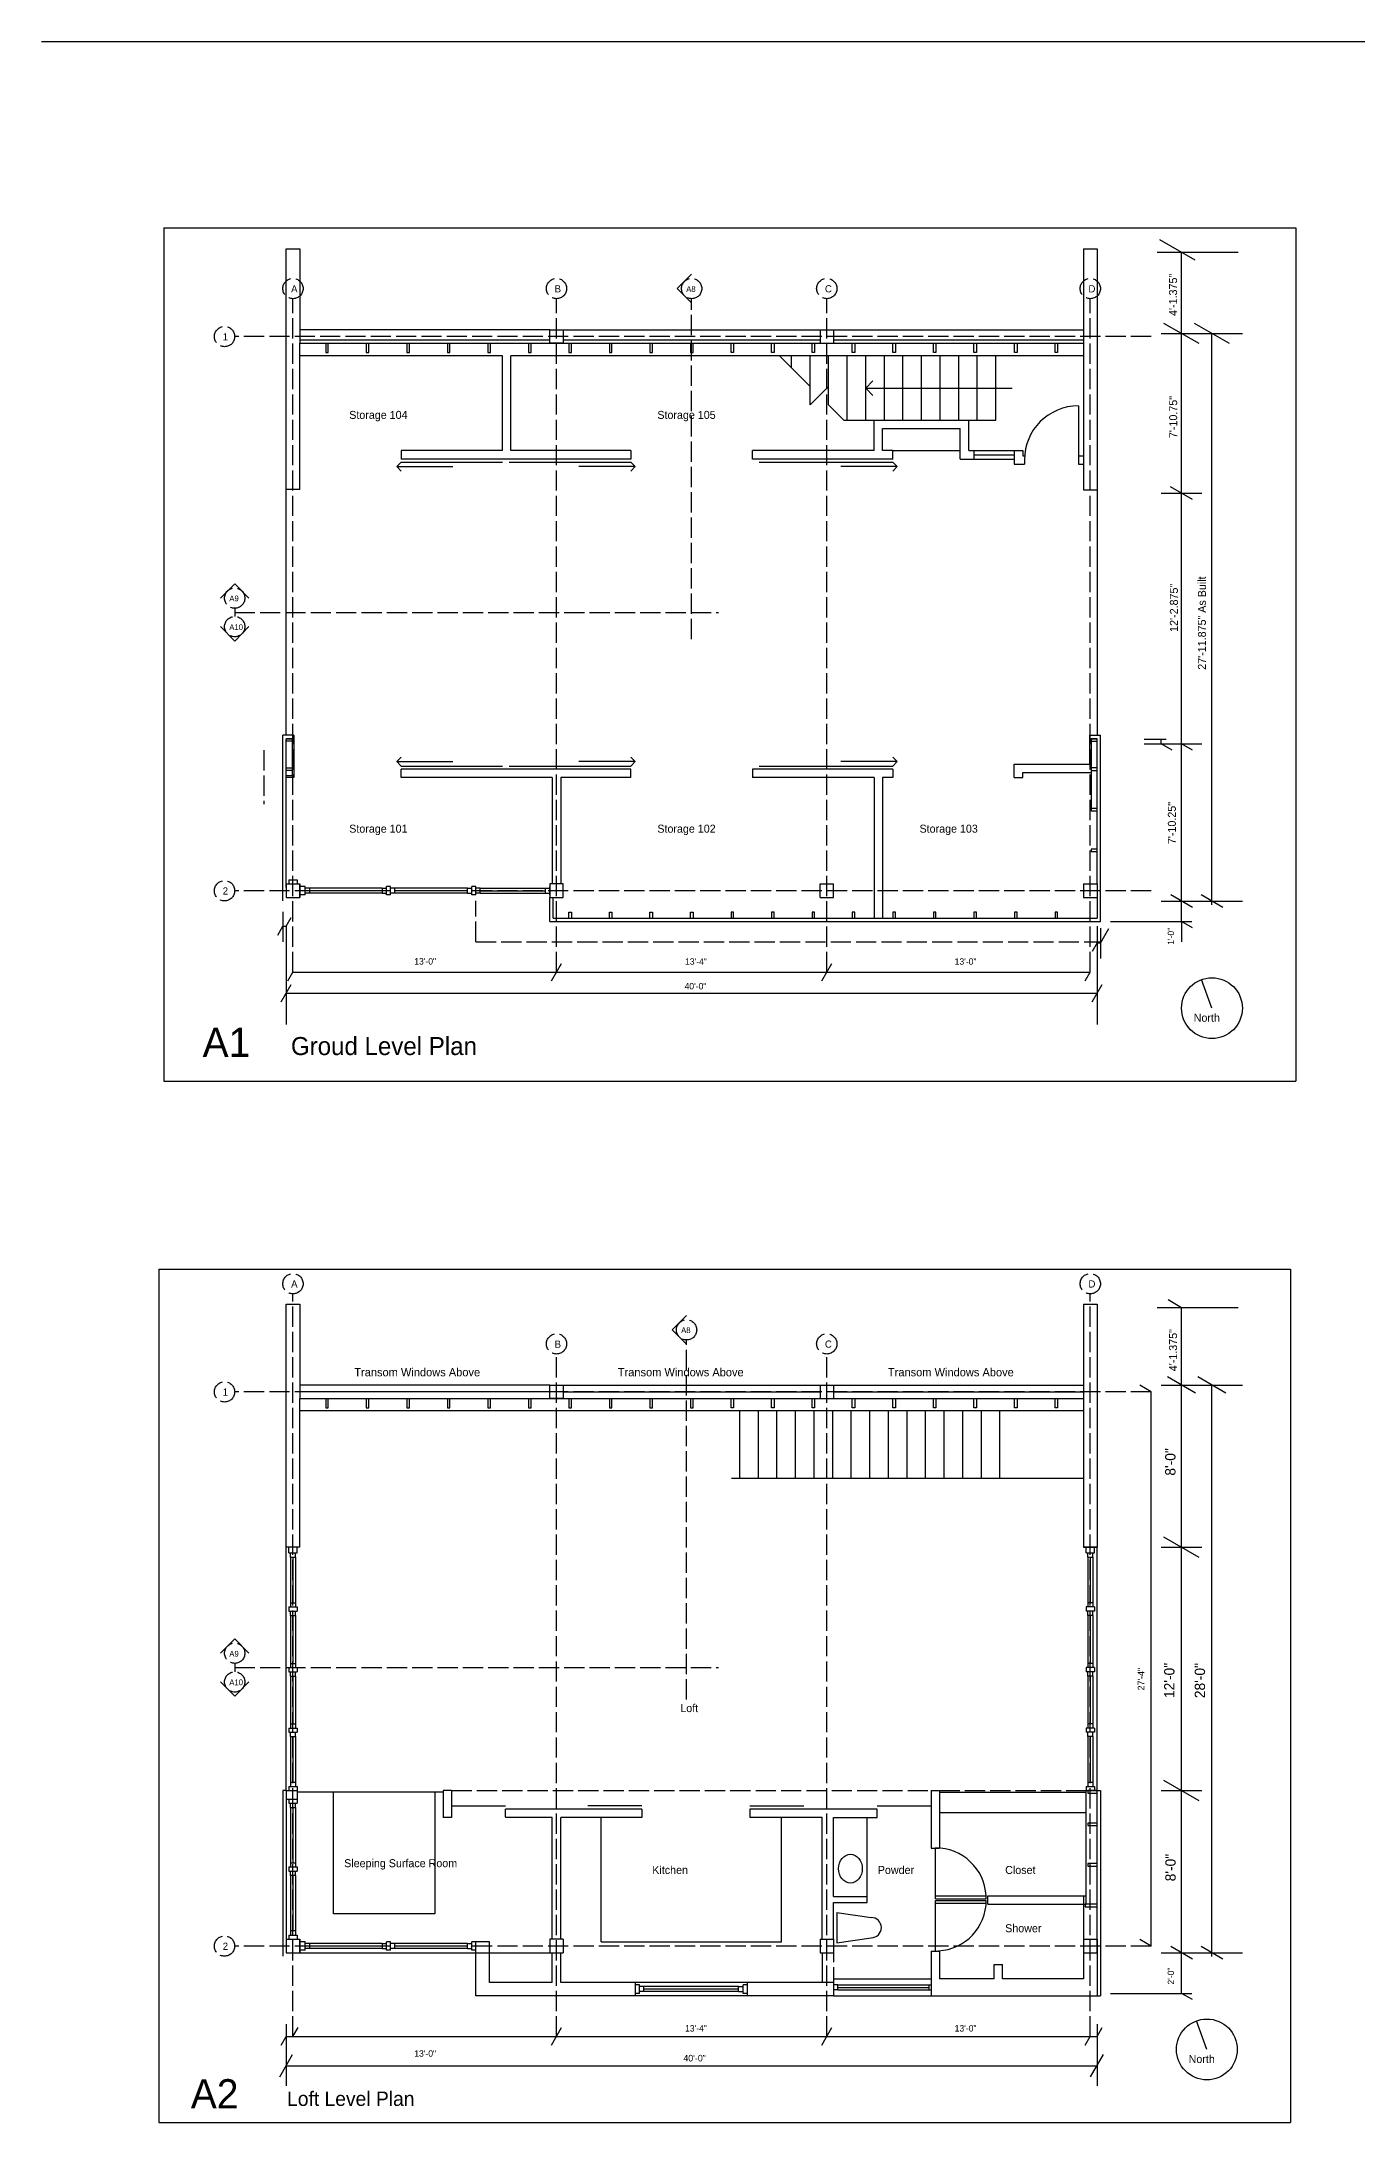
# Model space of a CAD drawing. Header units: inches. Extents: x 1267 to 6358, y -2516 to 3346.
# Drawn here: x 1267 to 2046, y 107 to 1339 of the extents above; entities that cross this region are included whole.
import ezdxf

# ---------------------------------------------------------------- set-up
doc = ezdxf.new("R2010")
doc.units = ezdxf.units.IN
doc.header["$MEASUREMENT"] = 0
doc.linetypes.add('ACAD_ISO02W100', pattern=[15, 12, -3])
for name, color, linetype in [('const', 7, 'Continuous'), ('e1', 7, 'Continuous'), ('e2', 251, 'Continuous'), ('glass', 172, 'Continuous'), ('grid', 252, 'ACAD_ISO02W100'), ('millwork', 254, 'Continuous'), ('soffit', 253, 'ACAD_ISO02W100'), ('stairs', 140, 'Continuous'), ('walls', 7, 'Continuous')]:
    doc.layers.add(name, color=color, linetype=linetype)

msp = doc.modelspace()

# ---------------------------------------------------------------- linework, layer by layer
for p, q in [((1339.8, 1228.4), (1339.8, 723.4)), ((1339.8, 1228.4), (2009.9, 1228.4)), ((2009.9, 1228.4), (2009.9, 723.4)), ((1339.8, 723.4), (2009.9, 723.4)), ((1336.8, 612.1), (1336.8, 107.1)), ((1336.8, 612.1), (2006.9, 612.1)), ((2006.9, 612.1), (2006.9, 107.1)), ((1336.8, 107.1), (2006.9, 107.1))]:
    msp.add_line(p, q)
at = {"layer": 'const'}
for p, q in [((1950.3, 1209.3), (1929.5, 1221.3)), ((1975.9, 1213.9), (1927.9, 1213.9)), ((1942.3, 817.9), (1942.3, 1213.9)), ((1952.7, 1159.9), (1931.9, 1171.9)), ((1970.7, 1159.9), (1949.9, 1171.9)), ((1930.3, 1165.9), (1978.3, 1165.9)), ((1960.3, 827.7), (1960.3, 1165.9)), ((1948.7, 1067.7), (1935.8, 1075.1)), ((1930.3, 1071.4), (1954.3, 1071.4)), ((1920.1, 925.9), (1933.2, 925.9)), ((1930.3, 923), (1930.3, 925.9)), ((1920.1, 923), (1954.3, 923)), ((1936.7, 919.3), (1930.3, 923)), ((1948.7, 919.3), (1942.3, 923)), ((1930.3, 829.9), (1978.3, 829.9)), ((1948.7, 826.2), (1935.9, 833.6)), ((1966.7, 826.2), (1953.9, 833.6)), ((1407.3, 809.9), (1410.3, 815.1)), ((1410.3, 815.1), (1412.3, 815.1)), ((1412.3, 815.1), (1415.3, 820.3)), ((1412.3, 815.1), (1412.3, 757)), ((1892.3, 815.1), (1892.3, 757)), ((1899.1, 813.6), (1894.3, 805.3)), ((1900.3, 817.9), (1948.3, 817.9)), ((1948.7, 814.2), (1942.3, 817.9)), ((1892.3, 805.3), (1889.3, 800.1)), ((1892.3, 805.3), (1894.3, 805.3)), ((1569.3, 782.7), (1575.3, 793.1)), ((1729.3, 782.7), (1735.3, 793.1)), ((1409.3, 770.3), (1415.3, 780.7)), ((1413.3, 782.7), (1416.3, 787.9)), ((1416.3, 787.9), (1888.3, 787.9)), ((1885.3, 782.7), (1888.3, 787.9)), ((1889.3, 770.3), (1895.3, 780.7)), ((1412.3, 775.5), (1892.3, 775.5)), ((1942.3, 589.3), (1934.3, 593.9)), ((1975.9, 589.3), (1927.9, 589.3)), ((1942.3, 183.5), (1942.3, 589.3)), ((1924.3, 539.5), (1917.6, 543.4)), ((1930.3, 543.5), (1978.3, 543.5)), ((1950.6, 538.7), (1934, 548.3)), ((1968.6, 538.7), (1952, 548.3)), ((1960.3, 205.3), (1960.3, 543.5)), ((1924.3, 211.5), (1924.3, 539.5)), ((1930.3, 447.5), (1954.3, 447.5)), ((1952.7, 441.5), (1931.9, 453.5)), ((1952.7, 297.5), (1931.9, 309.5)), ((1930.3, 303.5), (1954.3, 303.5)), ((1924.3, 211.5), (1917.6, 215.4)), ((1948.7, 203.8), (1935.9, 211.2)), ((1966.7, 203.8), (1953.9, 211.2)), ((1930.3, 207.5), (1978.3, 207.5)), ((1900.3, 183.5), (1948.3, 183.5)), ((1948.7, 179.8), (1942.3, 183.5)), ((1412.3, 165.3), (1412.3, 128.7)), ((1416.3, 158), (1419.3, 163.2)), ((1569.3, 152.8), (1575.3, 163.2)), ((1729.3, 152.8), (1735.3, 163.2)), ((1892.3, 165.3), (1892.3, 128.7)), ((1892.3, 158), (1895.3, 163.2)), ((1409.3, 152.8), (1412.3, 158)), ((1412.3, 158), (1892.3, 158)), ((1885.3, 152.8), (1888.3, 158)), ((1408.5, 134.1), (1416.1, 147.4)), ((1412.3, 140.7), (1892.3, 140.7)), ((1888.5, 134.1), (1896.1, 147.4))]:
    msp.add_line(p, q, dxfattribs=at)
at = {"layer": 'e1'}
for p, q in [((1267.5, 1338.7), (6357.7, 1338.7)), ((1942.3, 817.9), (1942.3, 815.7)), ((1942.3, 817.9), (1942.3, 805.9)), ((1412.3, 303.5), (1412.3, 447.5)), ((1892.3, 303.5), (1892.3, 447.5)), ((1410.3, 303.5), (1410.3, 205.5)), ((1412.3, 303.5), (1410.3, 303.5)), ((1892.3, 303.5), (1894.3, 303.5)), ((1894.3, 303.5), (1894.3, 182)), ((1738.3, 231.4), (1738.3, 213.4)), ((1738.3, 231.4), (1758.6, 228.4)), ((1738.3, 213.4), (1758.6, 216.4)), ((1736.3, 199), (1736.3, 182)), ((1892.3, 207.5), (1892.3, 182)), ((1831.3, 192), (1799.1, 192)), ((1884.3, 192), (1836.3, 192)), ((1736.3, 182), (1894.3, 182))]:
    msp.add_line(p, q, dxfattribs=at)
for centre in [(1960.3, 766.6), (1957.3, 150.3)]:
    msp.add_circle(centre, 18, dxfattribs=at)
for centre, radius, start, end in [((1796.7, 239.6), 30, 3.3123, 90.1293), ((1796.7, 238.6), 30, 273.3123, 359.8707), ((1758.6, 222.4), 6, 270, 90)]:
    msp.add_arc(centre, radius, start, end, dxfattribs=at)
msp.add_ellipse((1746.3, 257.3), major_axis=(0, -8.5), ratio=0.823529, dxfattribs=at)
at = {"layer": 'e2'}
for p, q in [((1568.3, 1168.1), (1420.3, 1168.1)), ((1576.3, 1168.1), (1728.3, 1168.1)), ((1736.3, 1168.1), (1884.3, 1168.1)), ((1412.3, 928.1), (1412.3, 1073.6)), ((1892.3, 1073.3), (1892.3, 928.1)), ((1568.3, 543.5), (1420.3, 543.5)), ((1576.3, 543.5), (1728.3, 543.5)), ((1736.3, 543.5), (1884.3, 543.5)), ((1412.3, 298.5), (1412.3, 215.5)), ((1440.3, 230.5), (1440.3, 302.5)), ((1500.3, 302.5), (1500.3, 230.5)), ((1500.3, 230.5), (1440.3, 230.5)), ((1420.3, 207.5), (1568.3, 207.5))]:
    msp.add_line(p, q, dxfattribs=at)
at = {"layer": 'glass'}
for p, q in [((1819.3, 1094.1), (1843.3, 1094.1)), ((1469.1, 837.6), (1426, 837.6)), ((1519.6, 837.6), (1476.6, 837.6)), ((1527.1, 837.6), (1565.8, 837.6)), ((1469.1, 834.6), (1426, 834.6)), ((1519.6, 834.6), (1476.6, 834.6)), ((1527.1, 834.6), (1565.8, 834.6)), ((1414.8, 441.7), (1414.8, 414.7)), ((1417.8, 441.7), (1417.8, 414.7)), ((1886.8, 441.7), (1886.8, 414.7)), ((1889.8, 441.7), (1889.8, 414.7)), ((1414.8, 407.2), (1414.8, 378.8)), ((1417.8, 407.2), (1417.8, 378.8)), ((1886.8, 407.2), (1886.8, 378.8)), ((1889.8, 407.2), (1889.8, 378.8)), ((1414.8, 371.3), (1414.8, 343)), ((1417.8, 371.3), (1417.8, 343)), ((1886.8, 371.3), (1886.8, 343)), ((1889.8, 371.3), (1889.8, 343)), ((1414.8, 335.5), (1414.8, 308.5)), ((1417.8, 335.5), (1417.8, 308.5)), ((1886.8, 335.5), (1886.8, 308.5)), ((1889.8, 335.5), (1889.8, 308.5)), ((1414.8, 293.5), (1414.8, 260.8)), ((1417.8, 293.5), (1417.8, 260.8)), ((1414.8, 253.3), (1414.8, 220.5)), ((1417.8, 253.3), (1417.8, 220.5)), ((1469.1, 213), (1426, 213)), ((1469.1, 210), (1426, 210)), ((1519.6, 213), (1476.6, 213)), ((1519.6, 210), (1476.6, 210)), ((1685.3, 190), (1619, 190)), ((1680, 187.5), (1624, 187.5)), ((1738.8, 188.5), (1792.9, 188.5)), ((1738.8, 185.5), (1792.9, 185.5)), ((1685.3, 182), (1619, 182)), ((1680, 184.5), (1624, 184.5))]:
    msp.add_line(p, q, dxfattribs=at)
at = {"layer": 'grid'}
for p, q in [((1416.3, 787.9), (1416.3, 1186.5)), ((1572.3, 787.9), (1572.3, 1186.5)), ((1652.3, 985), (1652.3, 1186.5)), ((1732.3, 787.9), (1732.3, 1186.5)), ((1888.3, 787.9), (1888.3, 1186.5)), ((1924.3, 1164.1), (1381.8, 1164.1)), ((1381.8, 1003.3), (1381.8, 998.4)), ((1381.8, 1000.8), (1668.1, 1000.8)), ((1924.3, 836.1), (1381.8, 836.1)), ((1416.3, 158), (1416.3, 597.5)), ((1888.3, 158), (1888.3, 597.5)), ((1649.3, 357.4), (1649.3, 570.2)), ((1572.3, 158), (1572.3, 561.9)), ((1732.3, 158), (1732.3, 561.9)), ((1924.3, 539.5), (1381.8, 539.5)), ((1381.8, 378.8), (1381.8, 373.8)), ((1381.8, 376.3), (1668.1, 376.3)), ((1924.3, 211.5), (1381.8, 211.5))]:
    msp.add_line(p, q, dxfattribs=at)
for centre in [(1416.3, 1192.5), (1572.3, 1192.5), (1652.3, 1192.5), (1732.3, 1192.5), (1888.3, 1192.5), (1375.8, 1164.1), (1381.8, 1009.3), (1381.8, 992.4), (1375.8, 836.1), (1416.3, 603.5), (1888.3, 603.5), (1649.3, 576.2), (1572.3, 567.9), (1732.3, 567.9), (1375.8, 539.5), (1381.8, 384.8), (1381.8, 367.8), (1375.8, 211.5)]:
    msp.add_circle(centre, 6, dxfattribs=at)
at = {"layer": 'millwork'}
for p, q in [((1881.3, 1123.1), (1881.3, 1091.1)), ((1771.3, 1096.6), (1811.3, 1096.6)), ((1819.3, 1096.6), (1843.3, 1096.6)), ((1480.3, 1089.8), (1540.3, 1089.8)), ((1544.3, 1089.8), (1616.3, 1089.8)), ((1692.3, 1089.8), (1771.3, 1089.8)), ((1819.3, 1091.6), (1843.3, 1091.6)), ((1480.3, 909.9), (1540.3, 909.9)), ((1544.3, 909.9), (1616.3, 909.9)), ((1692.3, 909.9), (1771.3, 909.9)), ((1469.1, 836.1), (1426, 836.1)), ((1519.6, 836.1), (1476.6, 836.1)), ((1527.1, 836.1), (1565.8, 836.1)), ((1416.3, 441.7), (1416.3, 414.7)), ((1888.3, 441.7), (1888.3, 414.7)), ((1416.3, 407.2), (1416.3, 378.8)), ((1888.3, 407.2), (1888.3, 378.8)), ((1416.3, 371.3), (1416.3, 343)), ((1888.3, 371.3), (1888.3, 343)), ((1416.3, 335.5), (1416.3, 308.5)), ((1888.3, 335.5), (1888.3, 308.5)), ((1505.2, 302.5), (1418.5, 302.5)), ((1799.1, 302.5), (1885.8, 302.5)), ((1416.3, 293.5), (1416.3, 260.8)), ((1510.7, 294.5), (1542.2, 294.5)), ((1622.8, 294.5), (1590.8, 294.5)), ((1598.8, 214), (1598.8, 287.5)), ((1686.8, 294.5), (1718.8, 294.5)), ((1705.5, 214), (1705.5, 287.5)), ((1756.3, 239), (1756.3, 287.5)), ((1762.1, 294.5), (1793.6, 294.5)), ((1799.1, 290.5), (1885.8, 290.5)), ((1796.6, 241.3), (1796.6, 269.5)), ((1416.3, 253.3), (1416.3, 220.5)), ((1796.6, 241.3), (1826.6, 241.3)), ((1796.6, 239.5), (1796.6, 241.3)), ((1796.6, 239.5), (1826.6, 239.5)), ((1796.6, 208.5), (1796.6, 238.5)), ((1796.6, 238.5), (1826.6, 238.5)), ((1796.6, 236.8), (1826.6, 236.8)), ((1826.6, 239.5), (1826.6, 241.3)), ((1826.6, 236.8), (1826.6, 238.5)), ((1469.1, 211.5), (1426, 211.5)), ((1519.6, 211.5), (1476.6, 211.5)), ((1598.8, 214), (1705.5, 214)), ((1680, 186), (1624, 186)), ((1736.3, 192), (1794.1, 192)), ((1738.8, 187), (1792.9, 187))]:
    msp.add_line(p, q, dxfattribs=at)
msp.add_arc((1881.3, 1091.1), 32, 90, 180, dxfattribs=at)
at = {"layer": 'soffit'}
for p, q in [((1399, 919.3), (1399, 887.3)), ((1524.6, 805.9), (1524.6, 830.1)), ((1524.6, 805.9), (1894.3, 805.9)), ((1510.2, 303.5), (1794.1, 303.5)), ((1799.1, 303.5), (1885.8, 303.5))]:
    msp.add_line(p, q, dxfattribs=at)
at = {"layer": 'stairs'}
for p, q in [((1722.4, 1134.6), (1704.4, 1152.6)), ((1711.4, 1145.6), (1711.4, 1152.6)), ((1722.4, 1123.6), (1722.4, 1152.6)), ((1733.4, 1123.6), (1733.4, 1152.6)), ((1744.4, 1114.6), (1744.4, 1152.6)), ((1755.4, 1114.6), (1755.4, 1152.6)), ((1766.4, 1114.6), (1766.4, 1152.6)), ((1777.4, 1114.6), (1777.4, 1152.6)), ((1788.4, 1114.6), (1788.4, 1152.6)), ((1799.4, 1114.6), (1799.4, 1152.6)), ((1810.4, 1114.6), (1810.4, 1152.6)), ((1821.4, 1114.6), (1821.4, 1152.6)), ((1832.4, 1114.6), (1832.4, 1152.6)), ((1722.4, 1123.6), (1733.4, 1134.6)), ((1755.4, 1133.6), (1759.6, 1137.8)), ((1755.4, 1133.6), (1842.1, 1133.6)), ((1755.4, 1133.6), (1759.6, 1129.3)), ((1742.4, 1114.6), (1733.4, 1123.6)), ((1742.4, 1114.6), (1760.3, 1114.6)), ((1816.3, 1114.6), (1832.4, 1114.6)), ((1477.7, 1087.1), (1480.3, 1089.8)), ((1477.7, 1087.1), (1480.3, 1084.5)), ((1477.7, 1087.1), (1511, 1087.1)), ((1618.9, 1087.1), (1585.6, 1087.1)), ((1618.9, 1087.1), (1616.3, 1089.8)), ((1618.9, 1087.1), (1616.3, 1084.5)), ((1773.9, 1087.1), (1740.6, 1087.1)), ((1773.9, 1087.1), (1771.3, 1089.8)), ((1773.9, 1087.1), (1771.3, 1084.5)), ((1477.7, 912.5), (1480.3, 915.2)), ((1477.7, 912.5), (1480.3, 909.9)), ((1477.7, 912.5), (1511, 912.5)), ((1618.9, 912.5), (1585.6, 912.5)), ((1618.9, 912.5), (1616.3, 915.2)), ((1618.9, 912.5), (1616.3, 909.9)), ((1773.9, 912.5), (1740.6, 912.5)), ((1773.9, 912.5), (1771.3, 915.2)), ((1773.9, 912.5), (1771.3, 909.9)), ((1680.8, 488.5), (1680.8, 528.5)), ((1691.8, 488.5), (1691.8, 528.5)), ((1702.8, 488.5), (1702.8, 528.5)), ((1713.8, 488.5), (1713.8, 528.5)), ((1724.8, 488.5), (1724.8, 528.5)), ((1735.8, 488.5), (1735.8, 528.5)), ((1746.8, 488.5), (1746.8, 528.5)), ((1757.8, 488.5), (1757.8, 528.5)), ((1768.8, 488.5), (1768.8, 528.5)), ((1779.8, 488.5), (1779.8, 528.5)), ((1790.8, 488.5), (1790.8, 528.5)), ((1801.8, 488.5), (1801.8, 528.5)), ((1812.8, 488.5), (1812.8, 528.5)), ((1823.8, 488.5), (1823.8, 528.5)), ((1834.8, 488.5), (1834.8, 528.5)), ((1675.8, 488.5), (1884.3, 488.5))]:
    msp.add_line(p, q, dxfattribs=at)
at = {"layer": 'walls'}
for p, q in [((1412.3, 1073.6), (1412.3, 1216.1)), ((1412.3, 1216.1), (1420.3, 1216.1)), ((1420.3, 1216.1), (1420.3, 1168.1)), ((1884.3, 1216.1), (1884.3, 1168.1)), ((1884.3, 1216.1), (1892.3, 1216.1)), ((1892.3, 1216.1), (1892.3, 1073.3)), ((1652.3, 1201), (1643.8, 1192.5)), ((1652.3, 1184), (1643.8, 1192.5)), ((1420.3, 1168.1), (1420.3, 1160.1)), ((1420.3, 1162.1), (1568.3, 1162.1)), ((1420.3, 1073.6), (1420.3, 1160.1)), ((1420.3, 1160.1), (1884.3, 1160.1)), ((1568.3, 1168.1), (1576.3, 1168.1)), ((1568.3, 1160.1), (1568.3, 1168.1)), ((1576.3, 1160.1), (1568.3, 1160.1)), ((1576.3, 1168.1), (1576.3, 1160.1)), ((1576.3, 1162.1), (1728.3, 1162.1)), ((1728.3, 1168.1), (1736.3, 1168.1)), ((1728.3, 1168.1), (1728.3, 1160.1)), ((1728.3, 1160.1), (1736.3, 1160.1)), ((1736.3, 1168.1), (1736.3, 1160.1)), ((1736.3, 1162.1), (1884.3, 1162.1)), ((1884.3, 1168.1), (1884.3, 1160.1)), ((1884.3, 1160.1), (1884.3, 1073.3)), ((1540.3, 1152.6), (1420.3, 1152.6)), ((1540.3, 1096.6), (1540.3, 1152.6)), ((1545.3, 1096.6), (1545.3, 1152.6)), ((1884.3, 1152.6), (1545.3, 1152.6)), ((1760.3, 1114.6), (1816.3, 1114.6)), ((1760.3, 1096.6), (1760.3, 1114.6)), ((1765.3, 1109.6), (1811.3, 1109.6)), ((1765.3, 1096.6), (1765.3, 1109.6)), ((1811.3, 1091.6), (1811.3, 1109.6)), ((1816.3, 1096.6), (1816.3, 1114.6)), ((1540.3, 1096.6), (1480.3, 1096.6)), ((1480.3, 1096.6), (1480.3, 1091.6)), ((1616.3, 1096.6), (1545.3, 1096.6)), ((1616.3, 1096.6), (1616.3, 1091.6)), ((1760.3, 1096.6), (1688.3, 1096.6)), ((1688.3, 1091.6), (1688.3, 1096.6)), ((1771.3, 1096.6), (1765.3, 1096.6)), ((1771.3, 1091.6), (1771.3, 1096.6)), ((1816.3, 1096.6), (1819.3, 1096.6)), ((1819.3, 1096.6), (1819.3, 1091.6)), ((1843.3, 1096.6), (1848.3, 1096.6)), ((1843.3, 1096.6), (1843.3, 1088.6)), ((1848.3, 1096.6), (1848.3, 1093.6)), ((1616.3, 1091.6), (1480.3, 1091.6)), ((1771.3, 1091.6), (1688.3, 1091.6)), ((1811.3, 1091.6), (1819.3, 1091.6)), ((1843.3, 1088.6), (1849.3, 1088.6)), ((1848.3, 1093.6), (1849.3, 1093.6)), ((1849.3, 1091.6), (1849.3, 1088.6)), ((1881.3, 1093.6), (1884.3, 1093.6)), ((1881.3, 1093.6), (1881.3, 1088.6)), ((1881.3, 1088.6), (1884.3, 1088.6)), ((1420.3, 1073.6), (1412.3, 1073.6)), ((1884.3, 1073.3), (1892.3, 1073.3)), ((1373.3, 1009.3), (1381.8, 1017.8)), ((1390.2, 1009.3), (1381.8, 1017.8)), ((1373.3, 992.4), (1381.8, 983.9)), ((1390.2, 992.4), (1381.8, 983.9)), ((1410.3, 830.1), (1410.3, 928.1)), ((1416.8, 928.1), (1410.3, 928.1)), ((1412.3, 838.1), (1412.3, 926.1)), ((1416.8, 926.1), (1412.3, 926.1)), ((1415.8, 924.6), (1415.8, 904.1)), ((1416.8, 928.1), (1416.8, 903.1)), ((1887.8, 928.1), (1887.8, 911.1)), ((1887.8, 928.1), (1894.3, 928.1)), ((1887.8, 926.1), (1892.3, 926.1)), ((1888.8, 924.6), (1888.8, 884.8)), ((1892.3, 840.1), (1892.3, 926.1)), ((1894.3, 817.9), (1894.3, 928.1)), ((1415.8, 904.1), (1412.3, 904.1)), ((1416.8, 903.1), (1412.3, 903.1)), ((1616.3, 908.1), (1480.3, 908.1)), ((1480.3, 903.1), (1480.3, 908.1)), ((1569.8, 903.1), (1480.3, 903.1)), ((1569.8, 903.1), (1569.8, 840.1)), ((1574.8, 903.1), (1574.8, 840.1)), ((1616.3, 903.1), (1574.8, 903.1)), ((1616.3, 903.1), (1616.3, 908.1)), ((1771.3, 908.1), (1688.3, 908.1)), ((1688.3, 908.1), (1688.3, 903.1)), ((1760.3, 903.1), (1688.3, 903.1)), ((1760.3, 903.1), (1760.3, 819.9)), ((1765.3, 903.1), (1765.3, 819.9)), ((1771.3, 903.1), (1765.3, 903.1)), ((1771.3, 908.1), (1771.3, 903.1)), ((1843.3, 911.1), (1887.8, 911.1)), ((1843.3, 903.1), (1843.3, 911.1)), ((1843.3, 903.1), (1848.3, 903.1)), ((1848.3, 906.1), (1888.8, 906.1)), ((1848.3, 906.1), (1849.3, 906.1)), ((1848.3, 903.1), (1848.3, 906.1)), ((1881.3, 911.1), (1884.3, 911.1)), ((1412.3, 840.1), (1412.3, 832.1)), ((1412.3, 840.1), (1420.3, 840.1)), ((1412.3, 840.1), (1412.3, 832.1)), ((1412.3, 840.1), (1420.3, 840.1)), ((1413.8, 842.6), (1418.8, 842.6)), ((1413.8, 842.6), (1413.8, 840.1)), ((1418.8, 842.6), (1418.8, 840.1)), ((1420.3, 840.1), (1420.3, 832.1)), ((1420.3, 840.1), (1420.3, 832.1)), ((1420.3, 832.1), (1420.3, 840.1)), ((1423.5, 838.6), (1420.3, 838.6)), ((1423.5, 833.6), (1423.5, 838.6)), ((1426, 837.6), (1423.5, 837.6)), ((1426, 837.6), (1426, 834.6)), ((1469.1, 837.6), (1471.6, 837.6)), ((1469.1, 837.6), (1469.1, 834.6)), ((1471.6, 833.6), (1471.6, 838.6)), ((1474.1, 838.6), (1471.6, 838.6)), ((1474.1, 833.6), (1474.1, 838.6)), ((1476.6, 837.6), (1474.1, 837.6)), ((1476.6, 834.6), (1476.6, 837.6)), ((1519.6, 837.6), (1522.1, 837.6)), ((1519.6, 834.6), (1519.6, 837.6)), ((1522.1, 833.6), (1522.1, 838.6)), ((1524.6, 838.6), (1522.1, 838.6)), ((1524.6, 833.6), (1524.6, 838.6)), ((1524.6, 833.6), (1524.6, 838.6)), ((1527.1, 837.6), (1524.6, 837.6)), ((1527.1, 834.6), (1527.1, 837.6)), ((1565.8, 837.6), (1568.3, 837.6)), ((1565.8, 834.6), (1565.8, 837.6)), ((1576.3, 840.1), (1568.3, 840.1)), ((1568.3, 840.1), (1568.3, 832.1)), ((1568.3, 833.6), (1568.3, 838.6)), ((1576.3, 832.1), (1576.3, 840.1)), ((1728.3, 832.1), (1728.3, 840.1)), ((1728.3, 840.1), (1736.3, 840.1)), ((1736.3, 832.1), (1736.3, 840.1)), ((1884.3, 840.1), (1884.3, 832.1)), ((1884.3, 840.1), (1892.3, 840.1)), ((1892.3, 840.1), (1892.3, 819.9)), ((1412.3, 832.1), (1420.3, 832.1)), ((1412.3, 832.1), (1420.3, 832.1)), ((1423.5, 833.6), (1420.3, 833.6)), ((1426, 834.6), (1423.5, 834.6)), ((1469.1, 834.6), (1471.6, 834.6)), ((1474.1, 833.6), (1471.6, 833.6)), ((1476.6, 834.6), (1474.1, 834.6)), ((1519.6, 834.6), (1522.1, 834.6)), ((1524.6, 833.6), (1522.1, 833.6)), ((1527.1, 834.6), (1524.6, 834.6)), ((1565.8, 834.6), (1568.3, 834.6)), ((1568.3, 832.1), (1576.3, 832.1)), ((1568.3, 817.9), (1568.3, 832.1)), ((1570.3, 819.9), (1570.3, 832.1)), ((1728.3, 832.1), (1736.3, 832.1)), ((1884.3, 832.1), (1892.3, 832.1)), ((1410.3, 823.7), (1410.3, 805.8)), ((1568.3, 817.9), (1894.3, 817.9)), ((1570.3, 819.9), (1892.3, 819.9)), ((1894.3, 813.9), (1894.3, 796)), ((1960.3, 766.6), (1954.1, 783.5)), ((1412.3, 447.5), (1412.3, 591.5)), ((1412.3, 591.5), (1420.3, 591.5)), ((1420.3, 591.5), (1420.3, 535.5)), ((1884.3, 591.5), (1884.3, 535.5)), ((1884.3, 591.5), (1892.3, 591.5)), ((1892.3, 591.5), (1892.3, 447.5)), ((1649.3, 584.7), (1640.8, 576.2)), ((1649.3, 567.7), (1640.8, 576.2)), ((1568.3, 543.5), (1576.3, 543.5)), ((1568.3, 535.5), (1568.3, 543.5)), ((1576.3, 543.5), (1576.3, 535.5)), ((1728.3, 543.5), (1728.3, 535.5)), ((1728.3, 543.5), (1736.3, 543.5)), ((1736.3, 543.5), (1736.3, 535.5)), ((1568.3, 539.5), (1420.3, 539.5)), ((1420.3, 535.5), (1884.3, 535.5)), ((1420.3, 447.5), (1420.3, 535.5)), ((1576.3, 535.5), (1568.3, 535.5)), ((1576.3, 535.5), (1568.3, 535.5)), ((1576.3, 539.5), (1728.3, 539.5)), ((1728.3, 535.5), (1736.3, 535.5)), ((1728.3, 535.5), (1736.3, 535.5)), ((1736.3, 539.5), (1884.3, 539.5)), ((1884.3, 535.5), (1884.3, 447.5)), ((1420.3, 528.5), (1884.3, 528.5)), ((1420.3, 447.5), (1412.3, 447.5)), ((1413.8, 444.2), (1413.8, 447.5)), ((1413.8, 444.2), (1418.8, 444.2)), ((1414.8, 441.7), (1414.8, 444.2)), ((1417.8, 441.7), (1417.8, 444.2)), ((1418.8, 444.2), (1418.8, 447.5)), ((1892.3, 447.5), (1884.3, 447.5)), ((1884.3, 447.5), (1892.3, 447.5)), ((1885.8, 444.2), (1885.8, 447.5)), ((1885.8, 447.5), (1890.8, 447.5)), ((1885.8, 444.2), (1890.8, 444.2)), ((1886.8, 441.7), (1886.8, 444.2)), ((1889.8, 441.7), (1889.8, 444.2)), ((1890.8, 444.2), (1890.8, 447.5)), ((1414.8, 441.7), (1417.8, 441.7)), ((1886.8, 441.7), (1889.8, 441.7)), ((1413.8, 412.2), (1413.8, 409.7)), ((1413.8, 412.2), (1418.8, 412.2)), ((1413.8, 409.7), (1418.8, 409.7)), ((1414.8, 414.7), (1417.8, 414.7)), ((1414.8, 414.7), (1414.8, 412.2)), ((1414.8, 407.2), (1414.8, 409.7)), ((1414.8, 407.2), (1417.8, 407.2)), ((1417.8, 414.7), (1417.8, 412.2)), ((1417.8, 407.2), (1417.8, 409.7)), ((1418.8, 412.2), (1418.8, 409.7)), ((1885.8, 412.2), (1885.8, 409.7)), ((1890.8, 412.2), (1885.8, 412.2)), ((1890.8, 409.7), (1885.8, 409.7)), ((1886.8, 414.7), (1886.8, 412.2)), ((1889.8, 414.7), (1886.8, 414.7)), ((1886.8, 407.2), (1886.8, 409.7)), ((1889.8, 407.2), (1886.8, 407.2)), ((1889.8, 414.7), (1889.8, 412.2)), ((1889.8, 407.2), (1889.8, 409.7)), ((1890.8, 412.2), (1890.8, 409.7)), ((1373.3, 384.8), (1381.8, 393.3)), ((1390.2, 384.8), (1381.8, 393.3)), ((1413.8, 376.3), (1413.8, 373.8)), ((1413.8, 376.3), (1418.8, 376.3)), ((1413.8, 373.8), (1418.8, 373.8)), ((1414.8, 378.8), (1417.8, 378.8)), ((1414.8, 378.8), (1414.8, 376.3)), ((1414.8, 371.3), (1414.8, 373.8)), ((1414.8, 371.3), (1417.8, 371.3)), ((1417.8, 378.8), (1417.8, 376.3)), ((1417.8, 371.3), (1417.8, 373.8)), ((1418.8, 376.3), (1418.8, 373.8)), ((1890.8, 376.3), (1885.8, 376.3)), ((1885.8, 376.3), (1885.8, 373.8)), ((1890.8, 373.8), (1885.8, 373.8)), ((1886.8, 378.8), (1886.8, 376.3)), ((1889.8, 378.8), (1886.8, 378.8)), ((1886.8, 371.3), (1886.8, 373.8)), ((1889.8, 371.3), (1886.8, 371.3)), ((1889.8, 378.8), (1889.8, 376.3)), ((1889.8, 371.3), (1889.8, 373.8)), ((1890.8, 376.3), (1890.8, 373.8)), ((1373.3, 367.8), (1381.8, 359.3)), ((1390.2, 367.8), (1381.8, 359.3)), ((1413.8, 340.5), (1413.8, 338)), ((1413.8, 340.5), (1418.8, 340.5)), ((1413.8, 338), (1418.8, 338)), ((1414.8, 343), (1417.8, 343)), ((1414.8, 343), (1414.8, 340.5)), ((1414.8, 335.5), (1414.8, 338)), ((1414.8, 335.5), (1417.8, 335.5)), ((1417.8, 343), (1417.8, 340.5)), ((1417.8, 335.5), (1417.8, 338)), ((1418.8, 340.5), (1418.8, 338)), ((1885.8, 340.5), (1885.8, 338)), ((1890.8, 340.5), (1885.8, 340.5)), ((1890.8, 338), (1885.8, 338)), ((1889.8, 343), (1886.8, 343)), ((1886.8, 343), (1886.8, 340.5)), ((1886.8, 335.5), (1886.8, 338)), ((1889.8, 335.5), (1886.8, 335.5)), ((1889.8, 343), (1889.8, 340.5)), ((1889.8, 335.5), (1889.8, 338)), ((1890.8, 340.5), (1890.8, 338)), ((1414.8, 308.5), (1414.8, 306)), ((1414.8, 308.5), (1417.8, 308.5)), ((1417.8, 308.5), (1417.8, 306)), ((1886.8, 308.5), (1889.8, 308.5)), ((1886.8, 308.5), (1886.8, 306)), ((1889.8, 308.5), (1889.8, 306)), ((1412.3, 303.5), (1412.3, 298.5)), ((1412.3, 303.5), (1418.8, 303.5)), ((1412.3, 298.5), (1418.8, 298.5)), ((1413.8, 306), (1413.8, 303.5)), ((1413.8, 306), (1418.8, 306)), ((1413.8, 298.5), (1413.8, 296)), ((1413.8, 296), (1418.8, 296)), ((1414.8, 293.5), (1414.8, 296)), ((1417.8, 293.5), (1417.8, 296)), ((1418.8, 306), (1418.8, 296)), ((1505.2, 303.5), (1505.2, 287.5)), ((1510.2, 303.5), (1505.2, 303.5)), ((1510.2, 303.5), (1510.2, 287.5)), ((1794.1, 303.5), (1794.1, 269.5)), ((1794.1, 303.5), (1799.1, 303.5)), ((1799.1, 303.5), (1799.1, 269.5)), ((1885.8, 306), (1885.8, 303.5)), ((1885.8, 306), (1890.8, 306)), ((1885.8, 303.5), (1892.3, 303.5)), ((1885.8, 236.3), (1885.8, 303.5)), ((1886.8, 303.5), (1892.3, 303.5)), ((1890.8, 306), (1890.8, 303.5)), ((1892.3, 207.5), (1892.3, 303.5)), ((1414.8, 293.5), (1417.8, 293.5)), ((1510.2, 287.5), (1505.2, 287.5)), ((1622.8, 292.5), (1542.2, 292.5)), ((1542.2, 287.9), (1542.2, 292.5)), ((1542.2, 287.9), (1542.2, 287.5)), ((1569.8, 287.5), (1542.2, 287.5)), ((1569.8, 215.5), (1569.8, 287.5)), ((1622.8, 287.5), (1574.8, 287.5)), ((1574.8, 215.5), (1574.8, 287.5)), ((1622.8, 292.5), (1622.8, 287.5)), ((1762.1, 292.5), (1686.8, 292.5)), ((1686.8, 292.5), (1686.8, 287.5)), ((1729.5, 287.5), (1686.8, 287.5)), ((1729.5, 215.5), (1729.5, 287.5)), ((1736.3, 287.5), (1762.1, 287.5)), ((1736.3, 240.8), (1736.3, 287.5)), ((1762.1, 287.5), (1762.1, 292.5)), ((1414.8, 260.8), (1417.8, 260.8)), ((1414.8, 260.8), (1414.8, 258.3)), ((1417.8, 260.8), (1417.8, 258.3)), ((1794.1, 269.5), (1799.1, 269.5)), ((1413.8, 258.3), (1413.8, 255.8)), ((1413.8, 258.3), (1418.8, 258.3)), ((1413.8, 255.8), (1418.8, 255.8)), ((1414.8, 253.3), (1414.8, 255.8)), ((1417.8, 253.3), (1414.8, 253.3)), ((1417.8, 253.3), (1417.8, 255.8)), ((1418.8, 258.3), (1418.8, 255.8)), ((1736.3, 240.8), (1756.3, 240.8)), ((1736.3, 215.5), (1736.3, 237.3)), ((1736.3, 237.3), (1756.3, 237.3)), ((1756.3, 237.3), (1756.3, 240.8)), ((1827.6, 241.3), (1885.8, 241.3)), ((1827.6, 236.3), (1827.6, 241.3)), ((1827.6, 236.3), (1885.8, 236.3)), ((1884.3, 241.5), (1884.3, 192)), ((1412.3, 215.5), (1412.3, 207.5)), ((1412.3, 215.5), (1420.3, 215.5)), ((1413.8, 218), (1413.8, 215.5)), ((1413.8, 218), (1418.8, 218)), ((1414.8, 220.5), (1414.8, 218)), ((1417.8, 220.5), (1414.8, 220.5)), ((1417.8, 220.5), (1417.8, 218)), ((1418.8, 218), (1418.8, 215.5)), ((1420.3, 207.5), (1420.3, 215.5)), ((1420.3, 215.5), (1420.3, 207.5)), ((1423.5, 214), (1420.3, 214)), ((1423.5, 209), (1423.5, 214)), ((1426, 213), (1423.5, 213)), ((1426, 210), (1423.5, 210)), ((1426, 213), (1426, 210)), ((1469.1, 213), (1469.1, 210)), ((1469.1, 213), (1471.6, 213)), ((1469.1, 210), (1471.6, 210)), ((1474.1, 214), (1471.6, 214)), ((1471.6, 209), (1471.6, 214)), ((1474.1, 209), (1474.1, 214)), ((1476.6, 213), (1474.1, 213)), ((1476.6, 210), (1474.1, 210)), ((1476.6, 210), (1476.6, 213)), ((1519.6, 210), (1519.6, 213)), ((1519.6, 213), (1522.1, 213)), ((1519.6, 210), (1522.1, 210)), ((1524.6, 214), (1522.1, 214)), ((1522.1, 209), (1522.1, 214)), ((1524.6, 209), (1524.6, 214)), ((1532.6, 214), (1524.6, 214)), ((1532.6, 190), (1532.6, 214)), ((1576.3, 215.5), (1568.3, 215.5)), ((1568.3, 215.5), (1568.3, 207.5)), ((1576.3, 215.5), (1576.3, 207.5)), ((1728.3, 215.5), (1728.3, 207.5)), ((1728.3, 215.5), (1736.3, 215.5)), ((1736.3, 215.5), (1736.3, 202)), ((1884.3, 215.5), (1892.3, 215.5)), ((1892.3, 215.5), (1892.3, 207.5)), ((1412.3, 207.5), (1420.3, 207.5)), ((1423.5, 209), (1420.3, 209)), ((1474.1, 209), (1471.6, 209)), ((1524.6, 209), (1522.1, 209)), ((1524.6, 182), (1524.6, 209)), ((1568.3, 207.5), (1576.3, 207.5)), ((1569.8, 190), (1569.8, 207.5)), ((1574.8, 190), (1574.8, 207.5)), ((1728.3, 207.5), (1736.3, 207.5)), ((1729.8, 190), (1729.8, 207.5)), ((1794.1, 208.5), (1799.1, 208.5)), ((1794.1, 208.5), (1794.1, 182)), ((1799.1, 208.5), (1799.1, 192)), ((1831.3, 200.5), (1836.3, 200.5)), ((1831.3, 192), (1831.3, 200.5)), ((1836.3, 192), (1836.3, 200.5)), ((1884.3, 207.5), (1892.3, 207.5)), ((1569.8, 190), (1532.6, 190)), ((1619, 190), (1574.8, 190)), ((1619, 182), (1619, 190)), ((1619, 183.5), (1619, 188.5)), ((1621.5, 188.5), (1619, 188.5)), ((1621.5, 183.5), (1621.5, 188.5)), ((1624, 187.5), (1621.5, 187.5)), ((1624, 184.5), (1624, 187.5)), ((1680, 184.5), (1680, 187.5)), ((1680, 187.5), (1682.8, 187.5)), ((1682.8, 183.5), (1682.8, 188.5)), ((1685.3, 188.5), (1682.8, 188.5)), ((1736.3, 190), (1685.3, 190)), ((1685.3, 182), (1685.3, 190)), ((1685.3, 183.5), (1685.3, 188.5)), ((1738.8, 188.5), (1736.3, 188.5)), ((1738.8, 185.5), (1736.3, 185.5)), ((1738.8, 185.5), (1738.8, 188.5)), ((1792.9, 188.5), (1794.1, 188.5)), ((1792.9, 185.5), (1792.9, 188.5)), ((1792.9, 185.5), (1794.1, 185.5)), ((1619, 182), (1524.6, 182)), ((1621.5, 183.5), (1619, 183.5)), ((1624, 184.5), (1621.5, 184.5)), ((1680, 184.5), (1682.8, 184.5)), ((1685.3, 183.5), (1682.8, 183.5)), ((1736.3, 182), (1685.3, 182)), ((1957.3, 150.3), (1951.1, 167.3))]:
    msp.add_line(p, q, dxfattribs=at)
for points in [[(1435.7, 1160.1), (1435.7, 1154.6), (1437.2, 1154.6), (1437.2, 1160.1)], [(1459.7, 1160.1), (1459.7, 1154.6), (1461.2, 1154.6), (1461.2, 1160.1)], [(1483.7, 1160.1), (1483.7, 1154.6), (1485.2, 1154.6), (1485.2, 1160.1)], [(1507.7, 1160.1), (1507.7, 1154.6), (1509.2, 1154.6), (1509.2, 1160.1)], [(1531.7, 1160.1), (1531.7, 1154.6), (1533.2, 1154.6), (1533.2, 1160.1)], [(1555.7, 1160.1), (1555.7, 1154.6), (1557.2, 1154.6), (1557.2, 1160.1)], [(1579.6, 1160.1), (1579.6, 1154.6), (1581.1, 1154.6), (1581.1, 1160.1)], [(1603.6, 1160.1), (1603.6, 1154.6), (1605.1, 1154.6), (1605.1, 1160.1)], [(1627.6, 1160.1), (1627.6, 1154.6), (1629.1, 1154.6), (1629.1, 1160.1)], [(1651.6, 1160.1), (1651.6, 1154.6), (1653.1, 1154.6), (1653.1, 1160.1)], [(1677.1, 1160.1), (1677.1, 1154.6), (1675.6, 1154.6), (1675.6, 1160.1)], [(1701.1, 1160.1), (1701.1, 1154.6), (1699.6, 1154.6), (1699.6, 1160.1)], [(1725.1, 1160.1), (1725.1, 1154.6), (1723.6, 1154.6), (1723.6, 1160.1)], [(1748.9, 1160.1), (1748.9, 1154.6), (1747.4, 1154.6), (1747.4, 1160.1)], [(1772.9, 1160.1), (1772.9, 1154.6), (1771.4, 1154.6), (1771.4, 1160.1)], [(1796.9, 1160.1), (1796.9, 1154.6), (1795.4, 1154.6), (1795.4, 1160.1)], [(1820.9, 1160.1), (1820.9, 1154.6), (1819.4, 1154.6), (1819.4, 1160.1)], [(1844.9, 1160.1), (1844.9, 1154.6), (1843.4, 1154.6), (1843.4, 1160.1)], [(1868.9, 1160.1), (1868.9, 1154.6), (1867.4, 1154.6), (1867.4, 1160.1)], [(1412.3, 926.1), (1415.8, 926.1), (1415.8, 924.6), (1412.3, 924.6)], [(1892.3, 926.1), (1888.8, 926.1), (1888.8, 924.6), (1892.3, 924.6)], [(1412.3, 908.8), (1415.8, 908.8), (1415.8, 907.3), (1412.3, 907.3)], [(1892.3, 908.8), (1888.8, 908.8), (1888.8, 907.3), (1892.3, 907.3)], [(1892.3, 884.8), (1888.8, 884.8), (1888.8, 883.3), (1892.3, 883.3)], [(1892.3, 860.8), (1888.8, 860.8), (1888.8, 859.3), (1892.3, 859.3)], [(1579.6, 819.9), (1579.6, 823.4), (1581.1, 823.4), (1581.1, 819.9)], [(1603.6, 819.9), (1603.6, 823.4), (1605.1, 823.4), (1605.1, 819.9)], [(1627.6, 819.9), (1627.6, 823.4), (1629.1, 823.4), (1629.1, 819.9)], [(1651.6, 819.9), (1651.6, 823.4), (1653.1, 823.4), (1653.1, 819.9)], [(1677.1, 819.9), (1677.1, 823.4), (1675.6, 823.4), (1675.6, 819.9)], [(1701.1, 819.9), (1701.1, 823.4), (1699.6, 823.4), (1699.6, 819.9)], [(1725.1, 819.9), (1725.1, 823.4), (1723.6, 823.4), (1723.6, 819.9)], [(1748.9, 819.9), (1748.9, 823.4), (1747.4, 823.4), (1747.4, 819.9)], [(1772.9, 819.9), (1772.9, 823.4), (1771.4, 823.4), (1771.4, 819.9)], [(1796.9, 819.9), (1796.9, 823.4), (1795.4, 823.4), (1795.4, 819.9)], [(1820.9, 819.9), (1820.9, 823.4), (1819.4, 823.4), (1819.4, 819.9)], [(1844.9, 819.9), (1844.9, 823.4), (1843.4, 823.4), (1843.4, 819.9)], [(1868.9, 819.9), (1868.9, 823.4), (1867.4, 823.4), (1867.4, 819.9)], [(1435.7, 535.5), (1435.7, 530), (1437.2, 530), (1437.2, 535.5)], [(1459.7, 535.5), (1459.7, 530), (1461.2, 530), (1461.2, 535.5)], [(1483.7, 535.5), (1483.7, 530), (1485.2, 530), (1485.2, 535.5)], [(1507.7, 535.5), (1507.7, 530), (1509.2, 530), (1509.2, 535.5)], [(1531.7, 535.5), (1531.7, 530), (1533.2, 530), (1533.2, 535.5)], [(1555.7, 535.5), (1555.7, 530), (1557.2, 530), (1557.2, 535.5)], [(1579.6, 535.5), (1579.6, 530), (1581.1, 530), (1581.1, 535.5)], [(1603.6, 535.5), (1603.6, 530), (1605.1, 530), (1605.1, 535.5)], [(1627.6, 535.5), (1627.6, 530), (1629.1, 530), (1629.1, 535.5)], [(1651.6, 535.5), (1651.6, 530), (1653.1, 530), (1653.1, 535.5)], [(1677.1, 535.5), (1677.1, 530), (1675.6, 530), (1675.6, 535.5)], [(1701.1, 535.5), (1701.1, 530), (1699.6, 530), (1699.6, 535.5)], [(1725.1, 535.5), (1725.1, 530), (1723.6, 530), (1723.6, 535.5)], [(1748.9, 535.5), (1748.9, 530), (1747.4, 530), (1747.4, 535.5)], [(1772.9, 535.5), (1772.9, 530), (1771.4, 530), (1771.4, 535.5)], [(1796.9, 535.5), (1796.9, 530), (1795.4, 530), (1795.4, 535.5)], [(1820.9, 535.5), (1820.9, 530), (1819.4, 530), (1819.4, 535.5)], [(1844.9, 535.5), (1844.9, 530), (1843.4, 530), (1843.4, 535.5)], [(1868.9, 535.5), (1868.9, 530), (1867.4, 530), (1867.4, 535.5)], [(1892.3, 303.5), (1886.8, 303.5), (1886.8, 302), (1892.3, 302)], [(1892.3, 284.3), (1886.8, 284.3), (1886.8, 282.8), (1892.3, 282.8)], [(1892.3, 260.3), (1886.8, 260.3), (1886.8, 258.8), (1892.3, 258.8)], [(1892.3, 236.3), (1885.3, 236.3), (1885.3, 234.8), (1892.3, 234.8)]]:
    msp.add_lwpolyline(points, dxfattribs=at)

# ---------------------------------------------------------------- texts
at = {"layer": 'const', "attachment_point": 1, "rotation": 90}
for s, insert, char_height, width in [('4\'-1.375"', (1934.9, 1176.3), 4.74, 1805.775), ('7\'-10.75"', (1935, 1104), 4.74, 1805.775), ('12\'-2.875"', (1935.4, 989.3), 4.74, 1805.775), ('27\'-11.875" As Built', (1952, 966.9), 4.736, 1805.775), ('7\'-10.25"', (1934.2, 863.7), 4.74, 1805.775), ('1\'-0"', (1934.1, 804.1), 3.78, 1439.96), ('4\'-1.375"', (1934.9, 551.7), 4.74, 1805.775), ('8\'-0"', (1932.6, 489.9), 6.11, 2330.032), ('27\'-4"', (1916.4, 362.8), 3.91, 1491.22), ('12\'-0"', (1932, 358.3), 6.11, 2330.032), ('28\'-0"', (1950.1, 358.2), 6.11, 2330.032), ('8\'-0"', (1932.7, 249.8), 6.11, 2330.032), ('2\'-0"', (1934.1, 188.7), 3.78, 1439.96)]:
    msp.add_mtext(s, dxfattribs=dict(at, insert=insert, char_height=char_height, width=width))
at = {"layer": 'const', "attachment_point": 1}
for s, insert, char_height, width in [('A', (1415.2, 1194.5), 4.26, 1625.197), ('B', (1571.2, 1194.5), 4.26, 1625.197), ('A8', (1649.1, 1193.9), 3.41, 1300.158), ('C', (1731.2, 1194.5), 4.26, 1625.197), ('D', (1887.2, 1194.5), 4.26, 1625.197), ('1', (1374.7, 1166.1), 4.26, 1625.197), ('Storage 104', (1449.6, 1120.1), 4.736, 1805.775), ('Storage 105', (1632, 1120.1), 4.736, 1805.775), ('A9', (1378.6, 1010.8), 3.41, 1300.158), ('A10', (1378.6, 993.8), 3.41, 1300.158), ('Storage 101', (1449.6, 875.2), 4.736, 1805.775), ('Storage 102', (1632, 875.2), 4.736, 1805.775), ('Storage 103', (1787.2, 875.2), 4.736, 1805.775), ('2', (1374.7, 838.1), 4.26, 1625.197), ('13\'-0"', (1488.1, 796.2), 3.79, 1444.62), ('13\'-4"', (1648.4, 796.1), 3.79, 1444.62), ('13\'-0"', (1808, 796.1), 3.79, 1444.62), ('40\'-0"', (1648.1, 781.5), 3.79, 1444.62), ('North', (1949.5, 763.3), 4.74, 1805.775), ('A1', (1362.8, 755), 17.26, 6582.049), ('Groud Level Plan', (1415.1, 749.5), 10.656, 4062.993), ('A', (1415.2, 605.5), 4.26, 1625.197), ('D', (1887.2, 605.5), 4.26, 1625.197), ('B', (1571.2, 569.9), 4.26, 1625.197), ('A8', (1646.1, 577.7), 3.41, 1300.158), ('C', (1731.2, 569.9), 4.26, 1625.197), ('Transom Windows Above', (1452.6, 553.6), 4.889, 1864.026), ('Transom Windows Above', (1608.6, 553.6), 4.889, 1864.026), ('Transom Windows Above', (1768.5, 553.6), 4.889, 1864.026), ('1', (1374.7, 541.5), 4.26, 1625.197), ('A9', (1378.6, 386.2), 3.41, 1300.158), ('A10', (1378.6, 369.3), 3.41, 1300.158), ('Loft', (1645.6, 354.7), 4.74, 1805.775), ('Sleeping Surface Room', (1446.6, 262.9), 4.736, 1805.775), ('Kitchen', (1629, 258.9), 4.74, 1805.775), ('Powder', (1762.5, 258.9), 4.74, 1805.775), ('Closet', (1837.9, 258.9), 4.74, 1805.775), ('Shower', (1837.9, 224.4), 4.74, 1805.775), ('2', (1374.7, 213.5), 4.26, 1625.197), ('13\'-4"', (1648.4, 164.7), 3.79, 1444.62), ('13\'-0"', (1808, 164.7), 3.79, 1444.62), ('13\'-0"', (1488.1, 149.8), 3.79, 1444.62), ('40\'-0"', (1647.4, 147.1), 3.91, 1491.22), ('North', (1946.5, 147), 4.74, 1805.775), ('A2', (1355.8, 132.7), 17.26, 6582.049), ('Loft Level Plan', (1412.8, 125.4), 8.525, 3250.395)]:
    msp.add_mtext(s, dxfattribs=dict(at, insert=insert, char_height=char_height, width=width))

doc.saveas('drawing.dxf')
